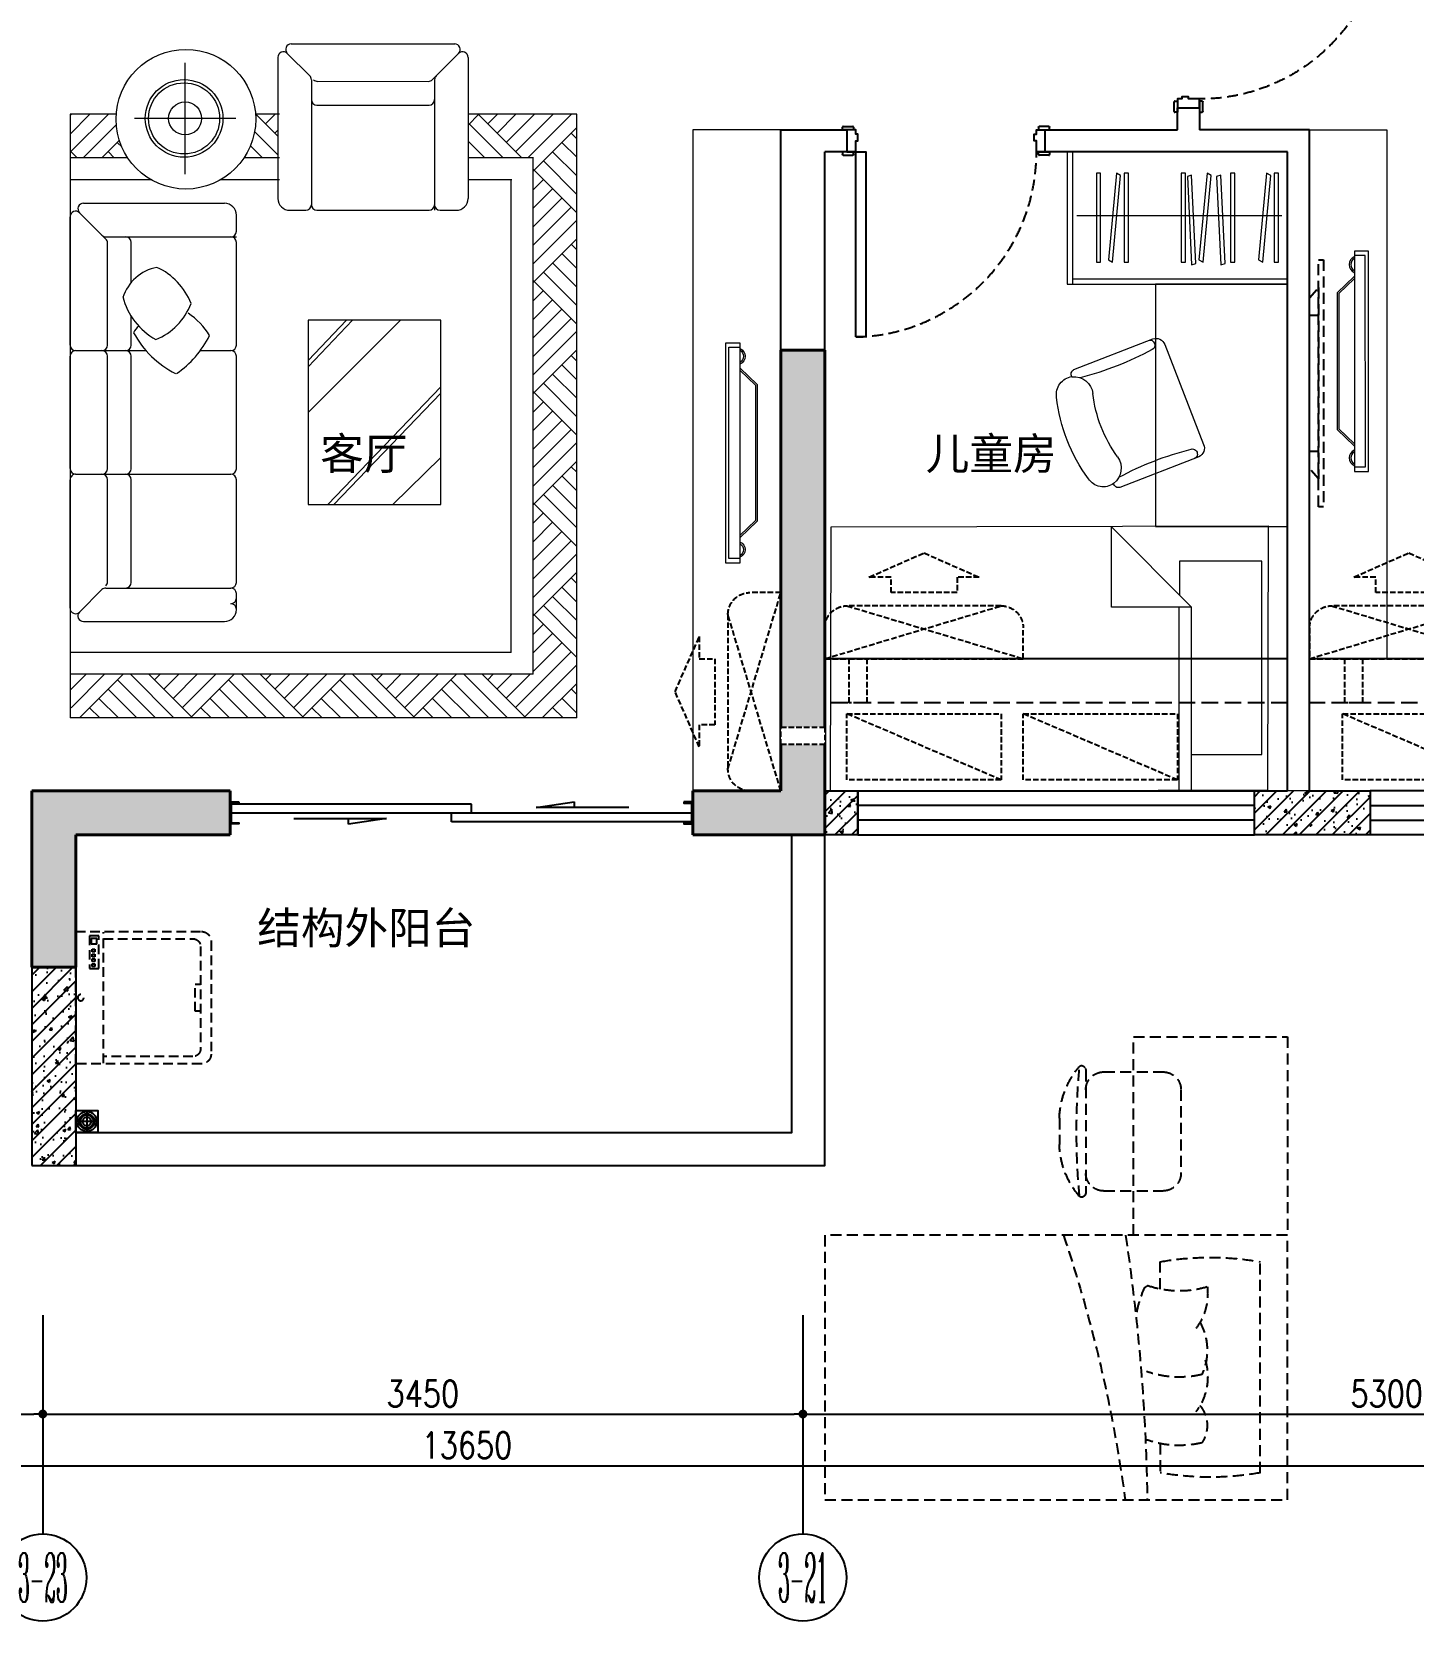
# Model space of a CAD drawing. Header units: inches. Extents: x -2597087 to 134135, y -662679 to 20000.
# Drawn here: x 8369 to 14640, y -97402 to -90189 of the extents above; entities that cross this region are included whole.
import ezdxf
from ezdxf.enums import TextEntityAlignment as Align

# ---------------------------------------------------------------- set-up
doc = ezdxf.new("R2010")
doc.units = ezdxf.units.IN
doc.header["$LTSCALE"] = 100
doc.header["$MEASUREMENT"] = 0
for name, pattern in [('__DASH', [0.35, 0.25, -0.1]), ('DASH', [0.35, 0.25, -0.1]), ('HIDDENX2', [0.75, 0.5, -0.25])]:
    doc.linetypes.add(name, pattern=pattern)
doc.layers.get('0').update_dxf_attribs({"linetype": 'CONTINUOUS'})
doc.layers.get('Defpoints').update_dxf_attribs({"linetype": 'CONTINUOUS'})
for name, color, linetype in [('AIR', 252, 'DASH'), ('AXIS', 3, 'CONTINUOUS'), ('DOOR', 4, 'CONTINUOUS'), ('IFC-NORM', 8, 'CONTINUOUS'), ('P-Furniture(活动家具)', 134, 'CONTINUOUS'), ('PUB_HATCH', 8, 'CONTINUOUS'), ('WALL', 7, 'CONTINUOUS'), ('WINDOW', 4, 'CONTINUOUS'), ('家具', 1, 'DASH')]:
    doc.layers.add(name, color=color, linetype=linetype)
for name, color, linetype, lineweight in [('AXIS_TEXT', 7, 'CONTINUOUS', 0), ('COLUMN', 30, 'CONTINUOUS', 40), ('COLUMN-构造柱', 6, 'CONTINUOUS', 0), ('FUR', 8, 'CONTINUOUS', 0)]:
    doc.layers.add(name, color=color, linetype=linetype, lineweight=lineweight)
doc.styles.add('_TCH_AXIS', font='COMPLEX', dxfattribs={"bigfont": 'GBCBIG'})
doc.styles.add('COMPLEX', font='COMPLEX')
doc.styles.get("Standard").update_dxf_attribs({"font": 'txt.shx', "width": 0.8, "bigfont": 'GBCBIG.shx'})
doc.styles.add('STYLE1', font='stylu.ttf')
doc.dimstyles.new('50', dxfattribs={"dimscale": 50, "dimtxt": 2.4, "dimasz": 0.8, "dimexe": 1.25, "dimexo": 0.6, "dimgap": 0.65, "dimtad": 1, "dimdec": 0, "dimdsep": 46, "dimtxsty": 'Standard', "dimblk1": 'DOT', "dimblk2": 'DOT', "dimsah": 1, "dimcen": 2.5, "dimclrd": 3, "dimclre": 3, "dimclrt": 3, "dimadec": 0, "dimazin": 0, "dimtfac": 1, "dimtdec": 0, "dimtix": 1, "dimtmove": 2, "dimatfit": 0, "dimldrblk": 'DOT', "dimfxl": 5, "dimfxlon": 1, "dimarcsym": 0})
pattern_1 = [(45, (-2296.187, -100697.05), (-37.61808, 37.61808), []), (50, (-2296.19, -100735.25), (143.452, -12.5504), [15, -165]), (355, (-2296.19, -100735.25), (-27.7503, 150.4384), [12, -132]), (100.4514, (-2284.23, -100736.3), (115.7019, 137.8879), [12.748, -140.2284]), (46.1842, (-2296.19, -100695.25), (213.4482, -33.1038), [22.5, -247.5]), (96.6356, (-2278.4, -100698), (186.9325, 194.8236), [19.122, -210.3426]), (351.1842, (-2296.19, -100695.25), (186.9324, 194.8237), [18, -198]), (21, (-2276.19, -100705.25), (119.3814, -80.5238), [15, -165]), (326, (-2276.19, -100705.25), (48.6631, 145.03), [12, -132]), (71.4514, (-2266.24, -100711.96), (168.0445, 64.5061), [12.748, -140.2284]), (37.5, (-2296.187, -100735.25), (2.43197, 66.57877), [0, -130.4, 0, -134, 0, -132.5]), (7.5, (-2296.19, -100735.25), (52.6139, 78.88234), [0, -76.4, 0, -127.4, 0, -50.5]), (327.5, (-2340.787, -100735.25), (106.76449, -4.51097), [0, -50, 0, -156, 0, -207]), (317.5, (-2360.79, -100735.25), (116.63723, 20.021), [0, -65, 0, -103.6, 0, -147])]

# ---------------------------------------------------------------- blocks, each defined once
blk = doc.blocks.new('_Dot')
at = {"color": 0, "linetype": 'ByBlock', "lineweight": -2}
blk.add_line((-0.5, 0), (-1, 0), dxfattribs=at)
at = {"color": 0, "linetype": 'ByBlock', "const_width": 0.5}
blk.add_lwpolyline([(-0.25, 0, 1), (0.25, 0, 1)], format="xyb", close=True, dxfattribs=at)
blk = doc.blocks.new('*D381')
at = {"layer": 'AXIS', "color": 3, "lineweight": -2, "transparency": 16777216}
for p, q in [((5319.4, -96211.8), (5319.4, -96524.3)), ((8419.4, -96211.8), (8419.4, -96524.3)), ((5359.4, -96461.8), (8379.4, -96461.8))]:
    blk.add_line(p, q, dxfattribs=at)
at = {"layer": 'Defpoints', "color": 0, "transparency": 16777216}
for p in [(5319.4, -96013.5), (8419.4, -96013.5), (8419.4, -96461.8)]:
    blk.add_point(p, dxfattribs=at)
at = {"layer": 'AXIS', "color": 3, "lineweight": -2, "transparency": 16777216, "xscale": 40, "yscale": 40, "zscale": 40, "rotation": 180}
blk.add_blockref('_Dot', (5319.4, -96461.8), dxfattribs=at)
at = {"layer": 'AXIS', "color": 3, "lineweight": -2, "transparency": 16777216, "xscale": 40, "yscale": 40, "zscale": 40}
blk.add_blockref('_Dot', (8419.4, -96461.8), dxfattribs=at)
at = {"layer": 'AXIS', "color": 3, "transparency": 16777216, "insert": (6869.4, -96369.3), "char_height": 120, "attachment_point": 5}
blk.add_mtext('3100', dxfattribs=at)
blk = doc.blocks.new('*D382')
at = {"layer": 'AXIS', "color": 3, "lineweight": -2, "transparency": 16777216}
for p, q in [((8419.4, -96211.8), (8419.4, -96524.3)), ((11869.4, -96211.8), (11869.4, -96524.3)), ((8459.4, -96461.8), (11829.4, -96461.8))]:
    blk.add_line(p, q, dxfattribs=at)
at = {"layer": 'Defpoints', "color": 0, "transparency": 16777216}
for p in [(8419.4, -96013.5), (11869.4, -96013.5), (11869.4, -96461.8)]:
    blk.add_point(p, dxfattribs=at)
at = {"layer": 'AXIS', "color": 3, "lineweight": -2, "transparency": 16777216, "xscale": 40, "yscale": 40, "zscale": 40, "rotation": 180}
blk.add_blockref('_Dot', (8419.4, -96461.8), dxfattribs=at)
at = {"layer": 'AXIS', "color": 3, "lineweight": -2, "transparency": 16777216, "xscale": 40, "yscale": 40, "zscale": 40}
blk.add_blockref('_Dot', (11869.4, -96461.8), dxfattribs=at)
at = {"layer": 'AXIS', "color": 3, "transparency": 16777216, "insert": (10144.4, -96369.3), "char_height": 120, "attachment_point": 5}
blk.add_mtext('3450', dxfattribs=at)
blk = doc.blocks.new('*D383')
at = {"layer": 'AXIS', "color": 3, "lineweight": -2, "transparency": 16777216}
for p, q in [((11869.4, -96211.8), (11869.4, -96524.3)), ((17169.4, -96211.8), (17169.4, -96524.3)), ((11909.4, -96461.8), (17129.4, -96461.8))]:
    blk.add_line(p, q, dxfattribs=at)
at = {"layer": 'Defpoints', "color": 0, "transparency": 16777216}
for p in [(11869.4, -96013.5), (17169.4, -96013.5), (17169.4, -96461.8)]:
    blk.add_point(p, dxfattribs=at)
at = {"layer": 'AXIS', "color": 3, "lineweight": -2, "transparency": 16777216, "xscale": 40, "yscale": 40, "zscale": 40, "rotation": 180}
blk.add_blockref('_Dot', (11869.4, -96461.8), dxfattribs=at)
at = {"layer": 'AXIS', "color": 3, "lineweight": -2, "transparency": 16777216, "xscale": 40, "yscale": 40, "zscale": 40}
blk.add_blockref('_Dot', (17169.4, -96461.8), dxfattribs=at)
at = {"layer": 'AXIS', "color": 3, "transparency": 16777216, "insert": (14519.4, -96369.3), "char_height": 120, "attachment_point": 5}
blk.add_mtext('5300', dxfattribs=at)
blk = doc.blocks.new('挂式空调')
at = {"linetype": 'DASH'}
for p, q in [((0, 0), (800, -240)), ((100, -240), (900, 0))]:
    blk.add_line(p, q, dxfattribs=at)
blk.add_lwpolyline([(0, 0), (900, 0), (900, -140, -0.414214), (800, -240), (100, -240, -0.414214), (0, -140)], format="xyb", close=True, dxfattribs=at)
blk.add_lwpolyline([(700, -370), (600, -370), (600, -300), (300, -300), (300, -370), (200, -370), (450, -480)], close=True, dxfattribs=at)
blk = doc.blocks.new('asd33zz')
at = {"layer": 'AIR', "linetype": 'DASH'}
blk.add_line((-247648.1, -180962.8), (-248348.1, -181262.8), dxfattribs=at)
blk.add_lwpolyline([(-248348.1, -181262.8), (-247648.1, -181262.8), (-247648.1, -180962.8), (-248348.1, -180962.8)], close=True, dxfattribs=at)
blk = doc.blocks.new('A$C10D83DDB')
blk.add_wipeout([(0, 0), (80, 0), (80, -200), (0, -200)]).dxf.layer = 'AIR'
at = {"layer": 'AIR'}
blk.add_lwpolyline([(0, 0), (80, 0), (80, -200), (0, -200)], close=True, dxfattribs=at)
blk = doc.blocks.new('sf')
at = {"layer": 'FUR'}
for p, q in [((943.1, 723.2), (943.1, 83)), ((986, 741), (1087.8, 639.3)), ((1003.8, 784), (1745.6, 784)), ((1763.4, 741), (1644, 621.6)), ((1806.4, 723.2), (1806.4, 83)), ((522.1, 193.2), (522.1, 698.5)), ((1095.1, 621.5), (1095.1, 54.3)), ((1123.2, 614.3), (1626.2, 614.3)), ((1654.3, 621.5), (1654.3, 54.3)), ((1654.3, 621.5), (1654.3, 54.3)), ((1120.3, 506.4), (1629.1, 506.4)), ((89.9, 464.9), (0, 375.1)), ((5.8, 464.9), (0, 459.1)), ((209.4, 464.9), (0, 464.9)), ((0, 464.9), (0, -2274.6)), ((173.9, 464.9), (4.1, 295.1)), ((751.9, 445.9), (292.3, 445.9)), ((950.6, 464.9), (841.8, 464.9)), ((844.9, 463.3), (842.1, 460.4)), ((843.3, 464.9), (844.9, 463.3)), ((846.6, 464.9), (844.9, 463.3)), ((844.9, 463.3), (943.1, 365.1)), ((930.7, 464.9), (887, 421.2)), ((1654.3, 478.2), (1654.3, 29.1)), ((1862, 464.9), (1806.4, 464.9)), ((1853.9, 463.3), (1806.4, 415.7)), ((1852.2, 464.9), (1853.9, 463.3)), ((1855.5, 464.9), (1853.9, 463.3)), ((1853.9, 463.3), (2050.4, 266.7)), ((2299.9, 464.9), (1862, 464.9)), ((1939.6, 464.9), (1895.9, 421.2)), ((2023.7, 464.9), (1938, 379.2)), ((2107.8, 464.9), (1980, 337.1)), ((2191.9, 464.9), (2022, 295.1)), ((2276, 464.9), (2077.8, 266.7)), ((2299.9, -2274.6), (2299.9, 464.9)), ((209.7, 416.6), (59.8, 266.7)), ((837.6, 386.5), (943.1, 281)), ((943.1, 393.2), (929, 379.2)), ((1811.8, 421.2), (1966.3, 266.7)), ((2299.9, 404.8), (2106.1, 211)), ((2274.3, 379.2), (2299.9, 353.6)), ((0, 299.2), (32.5, 266.7)), ((223.5, 346.3), (143.9, 266.7)), ((172.3, 295.1), (200.6, 266.7)), ((214.3, 337.1), (234.4, 317)), ((818.6, 321.4), (873.3, 266.7)), ((1806.4, 342.6), (1882.2, 266.7)), ((2190.2, 295.1), (2299.9, 185.4)), ((2232.2, 337.1), (2299.9, 269.5)), ((261.7, 266.7), (0, 266.7)), ((950.6, 266.7), (789.5, 266.7)), ((2104, 266.7), (1806.4, 266.7)), ((2101.7, -2076.4), (2101.7, 266.7)), ((2148.2, 253), (2299.9, 101.3)), ((367.3, 167.6), (0, 167.6)), ((950.6, 167.6), (683.9, 167.6)), ((2004.9, 167.6), (1806.4, 167.6)), ((2002.6, -1977.3), (2002.6, 167.6)), ((2101.7, 215.4), (2106.1, 211)), ((2106.1, 211), (2101.7, 206.6)), ((2148.2, 169), (2101.7, 122.5)), ((2106.1, 211), (2299.9, 17.2)), ((2190.2, 126.9), (2101.7, 38.4)), ((2232.2, 84.9), (2101.7, -45.6)), ((0, -582.7), (0, 0)), ((43, 17.8), (162.4, -101.6)), ((60.7, 60.7), (701, 60.7)), ((60.7, 60.7), (64.8, 60.7)), ((754.9, -66.2), (754.9, 6.8)), ((997, 29.1), (1070, 29.1)), ((1120.3, 29.1), (1629.1, 29.1)), ((1679.5, 29.1), (1752.4, 29.1)), ((2274.3, 42.8), (2101.7, -129.7)), ((2299.9, -15.6), (2101.7, -213.8)), ((162.5, -91.3), (729.7, -91.3)), ((169.7, -582.7), (169.7, -119.4)), ((277.6, -298.1), (277.6, -116.5)), ((305.8, -91.3), (754.9, -91.3)), ((754.9, -582.7), (754.9, -116.5)), ((2299.9, -99.7), (2106.1, -293.5)), ((2274.3, -125.3), (2299.9, -150.9)), ((2190.2, -209.4), (2299.9, -319.1)), ((2232.2, -167.4), (2299.9, -235)), ((2148.2, -251.4), (2299.9, -403.2)), ((2101.7, -289.1), (2106.1, -293.5)), ((2106.1, -293.5), (2101.7, -297.9)), ((2148.2, -335.5), (2101.7, -382)), ((2106.1, -293.5), (2299.9, -487.3)), ((2190.2, -377.6), (2101.7, -466)), ((2232.2, -419.6), (2101.7, -550.1)), ((277.6, -582.7), (277.6, -452.5)), ((1081.2, -469.7), (1081.2, -1306.7)), ((1081.2, -888.2), (1499.1, -469.7)), ((1682.8, -469.7), (1081.2, -469.7)), ((1081.2, -680.7), (1282.4, -469.7)), ((1081.2, -652), (1255, -469.7)), ((1682.8, -1306.7), (1682.8, -469.7)), ((2274.3, -461.6), (2101.7, -634.2)), ((2299.9, -520.1), (2101.7, -718.3)), ((0, -1143.5), (0, -633)), ((25.2, -607.9), (344.5, -607.9)), ((169.7, -1143.5), (169.7, -633)), ((195.3, -607.9), (261.6, -607.9)), ((277.6, -1143.5), (277.6, -633)), ((590.8, -607.9), (729.7, -607.9)), ((754.9, -1143.5), (754.9, -633)), ((2299.9, -604.2), (2106.1, -798)), ((2274.3, -629.8), (2299.9, -655.4)), ((2190.2, -713.9), (2299.9, -823.6)), ((2232.2, -671.8), (2299.9, -739.5)), ((1170.1, -1306.7), (1682.8, -771.7)), ((2148.2, -755.9), (2299.9, -907.7)), ((1197.5, -1306.7), (1682.8, -800.4)), ((2101.7, -793.6), (2106.1, -798)), ((2106.1, -798), (2101.7, -802.4)), ((2148.2, -840), (2101.7, -886.4)), ((2106.1, -798), (2299.9, -991.7)), ((2190.2, -882), (2101.7, -970.5)), ((2232.2, -924.1), (2101.7, -1054.6)), ((2274.3, -966.1), (2101.7, -1138.7)), ((2299.9, -1024.6), (2101.7, -1222.8)), ((1465.6, -1306.7), (1682.8, -1092.3)), ((2299.9, -1108.7), (2106.1, -1302.4)), ((2274.3, -1134.3), (2299.9, -1159.9)), ((0, -1776.5), (0, -1193.8)), ((25.2, -1168.6), (729.7, -1168.6)), ((169.7, -1657.1), (169.7, -1193.8)), ((182.1, -1168.6), (257.2, -1168.6)), ((277.6, -1660), (277.6, -1193.8)), ((754.9, -1660), (754.9, -1193.8)), ((2190.2, -1218.4), (2299.9, -1328.1)), ((2232.2, -1176.3), (2299.9, -1244)), ((2101.7, -1298), (2106.1, -1302.4)), ((2148.2, -1260.4), (2299.9, -1412.1)), ((1081.2, -1306.7), (1682.8, -1306.7)), ((2106.1, -1302.4), (2101.7, -1306.8)), ((2148.2, -1344.5), (2101.7, -1390.9)), ((2106.1, -1302.4), (2299.9, -1496.2)), ((2190.2, -1386.5), (2101.7, -1475)), ((2232.2, -1428.6), (2101.7, -1559.1)), ((2274.3, -1470.6), (2101.7, -1643.2)), ((2299.9, -1529.1), (2101.7, -1727.3)), ((2299.9, -1613.2), (2106.1, -1806.9)), ((2274.3, -1638.8), (2299.9, -1664.4)), ((43, -1794.3), (144.7, -1692.5)), ((162.5, -1685.1), (729.7, -1685.1)), ((754.9, -1783.3), (754.9, -1710.3)), ((2190.2, -1722.8), (2299.9, -1832.5)), ((2232.2, -1680.8), (2299.9, -1748.5)), ((2101.7, -1802.5), (2106.1, -1806.9)), ((2148.2, -1764.9), (2299.9, -1916.6)), ((60.7, -1837.2), (701, -1837.2)), ((2106.1, -1806.9), (2101.7, -1811.3)), ((2148.2, -1849), (2101.7, -1895.4)), ((2106.1, -1806.9), (2299.9, -2000.7)), ((2190.2, -1891), (2101.7, -1979.5)), ((2232.2, -1933), (2101.7, -2063.6)), ((950.6, -1977.3), (0, -1977.3)), ((2002.6, -1977.3), (950.6, -1977.3)), ((2274.3, -1975.1), (2022, -2227.3)), ((2101.7, -2076.4), (0, -2076.4)), ((0, -2149), (72.6, -2076.4)), ((5, -2228.2), (156.7, -2076.4)), ((47, -2270.2), (240.8, -2076.4)), ((273.6, -2076.4), (471.8, -2274.6)), ((357.7, -2076.4), (551.5, -2270.2)), ((383.3, -2102.1), (408.9, -2076.4)), ((425.4, -2144.1), (493, -2076.4)), ((467.4, -2186.1), (577.1, -2076.4)), ((509.4, -2228.2), (661.2, -2076.4)), ((551.5, -2270.2), (745.3, -2076.4)), ((778.1, -2076.4), (976.3, -2274.6)), ((862.2, -2076.4), (1056, -2270.2)), ((887.8, -2102.1), (913.4, -2076.4)), ((929.8, -2144.1), (997.5, -2076.4)), ((971.9, -2186.1), (1081.6, -2076.4)), ((1013.9, -2228.2), (1165.7, -2076.4)), ((1056, -2270.2), (1249.7, -2076.4)), ((1282.6, -2076.4), (1480.8, -2274.6)), ((1366.7, -2076.4), (1560.4, -2270.2)), ((1392.3, -2102.1), (1417.9, -2076.4)), ((1434.3, -2144.1), (1502, -2076.4)), ((1476.4, -2186.1), (1586.1, -2076.4)), ((1518.4, -2228.2), (1670.1, -2076.4)), ((1560.4, -2270.2), (1754.2, -2076.4)), ((1787.1, -2076.4), (1985.3, -2274.6)), ((1871.2, -2076.4), (2069.3, -2274.6)), ((1871.2, -2076.4), (2064.9, -2270.2)), ((1920.7, -2076.4), (1895.9, -2101.2)), ((2004.8, -2076.4), (1938, -2143.2)), ((2088.9, -2076.4), (1980, -2185.3)), ((2299.9, -2033.6), (2064.1, -2269.4)), ((173.1, -2144.1), (303.6, -2274.6)), ((215.2, -2102.1), (387.7, -2274.6)), ((677.6, -2144.1), (808.1, -2274.6)), ((719.6, -2102.1), (892.2, -2274.6)), ((1182.1, -2144.1), (1312.6, -2274.6)), ((1224.1, -2102.1), (1396.7, -2274.6)), ((1686.6, -2144.1), (1817.1, -2274.6)), ((1728.6, -2102.1), (1901.2, -2274.6)), ((2299.9, -2117.6), (2142.9, -2274.6)), ((2274.3, -2143.2), (2299.9, -2168.9)), ((89, -2228.2), (135.5, -2274.6)), ((131.1, -2186.1), (219.6, -2274.6)), ((593.5, -2228.2), (640, -2274.6)), ((635.6, -2186.1), (724, -2274.6)), ((1098, -2228.2), (1144.4, -2274.6)), ((1140, -2186.1), (1228.5, -2274.6)), ((1602.5, -2228.2), (1648.9, -2274.6)), ((1644.5, -2186.1), (1733, -2274.6)), ((2190.2, -2227.3), (2237.5, -2274.6)), ((2232.2, -2185.3), (2299.9, -2252.9)), ((2299.9, -2274.6), (0, -2274.6)), ((42.6, -2274.6), (47, -2270.2)), ((47, -2270.2), (51.4, -2274.6)), ((547.1, -2274.6), (551.5, -2270.2)), ((551.5, -2270.2), (555.9, -2274.6)), ((1051.6, -2274.6), (1056, -2270.2)), ((1056, -2270.2), (1060.4, -2274.6)), ((1556, -2274.6), (1560.4, -2270.2)), ((1560.4, -2270.2), (1564.8, -2274.6)), ((2060.5, -2274.6), (2064.9, -2270.2)), ((2064.9, -2270.2), (2069.3, -2274.6)), ((2148.2, -2269.4), (2153.4, -2274.6))]:
    blk.add_line(p, q, dxfattribs=at)
for centre, radius in [((525.6, 442.3), 317), ((517.5, 445.9), 176.2), ((517.5, 445.9), 161.4), ((522.1, 445.9), 74.9)]:
    blk.add_circle(centre, radius, dxfattribs=at)
for centre, radius, start, end in [((968.2, 723.2), 25.2, 45, 180), ((1003.8, 758.8), 25.2, 90, 225), ((1745.6, 758.8), 25.2, 315, 90), ((1781.2, 723.2), 25.2, 0, 135), ((1070, 621.5), 25.2, 0, 45), ((1123.2, 639.4), 25.2, 225, 270), ((1626.2, 639.4), 25.2, 270, 315), ((1626.2, 639.4), 25.2, 270, 315), ((1679.5, 621.5), 25.2, 135, 180), ((1120.3, 531.6), 25.2, 180, 270), ((1629.1, 531.6), 25.2, 270, 0), ((997, 83), 53.9, 180, 270), ((1752.4, 83), 53.9, 270, 0), ((25.2, 0), 25.2, 45, 180), ((60.7, 35.6), 25.2, 90, 225), ((701, 6.8), 53.9, 0, 90), ((1070, 54.3), 25.2, 270, 0), ((1120.3, 54.3), 25.2, 180, 270), ((1629.1, 54.3), 25.2, 270, 0), ((1679.5, 54.3), 25.2, 180, 270), ((729.7, -66.2), 25.2, 270, 0), ((162.5, -66.2), 25.2, 225, 270), ((144.6, -119.4), 25.2, 0, 45), ((144.6, -119.4), 25.2, 0, 45), ((252.4, -116.5), 25.2, 0, 90), ((729.7, -116.5), 25.2, 0, 90), ((431.7, -428.1), 201.6, 100.70163, 162.40035), ((271.2, -501.3), 297.9, 21.17753, 65.60158), ((533.3, -291.2), 302.3, 193.68014, 241.67093), ((280.4, -291.8), 287.2, 292.38892, 339.21935), ((367.2, -567.2), 89, 128.23652, 152.66195), ((362.1, -701.2), 315.4, 30.81448, 56.60087), ((680, -315.6), 445, 208.27829, 243.03112), ((219.9, -331.6), 462.5, 304.61604, 333.25874), ((25.2, -582.7), 25.2, 180, 270), ((25.2, -633), 25.2, 90, 180), ((144.6, -582.7), 25.2, 270, 0), ((144.6, -633), 25.2, 0, 90), ((252.4, -582.7), 25.2, 270, 0), ((252.4, -633), 25.2, 0, 90), ((729.7, -582.7), 25.2, 270, 0), ((729.7, -633), 25.2, 0, 90), ((25.2, -1143.5), 25.2, 180, 270), ((144.6, -1143.5), 25.2, 270, 0), ((252.4, -1143.5), 25.2, 270, 0), ((729.7, -1143.5), 25.2, 270, 0), ((25.2, -1193.8), 25.2, 90, 180), ((144.6, -1193.8), 25.2, 0, 90), ((252.4, -1193.8), 25.2, 0, 90), ((729.7, -1193.8), 25.2, 0, 90), ((144.6, -1657.1), 25.2, 315, 0), ((162.5, -1710.3), 25.2, 90, 135), ((252.4, -1660), 25.2, 270, 0), ((729.7, -1660), 25.2, 270, 0), ((729.7, -1710.3), 25.2, 0, 90), ((729.7, -1731), 25.2, 270, 0), ((25.2, -1776.5), 25.2, 180, 315), ((60.7, -1812.1), 25.2, 135, 270), ((701, -1783.3), 53.9, 270, 0), ((729.7, -1781.3), 25.2, 0, 90)]:
    blk.add_arc(centre, radius, start, end, dxfattribs=at)
blk = doc.blocks.new('dianshi')
at = {"layer": 'FUR'}
for p, q in [((82326.2, 15707.6), (82326.2, 14707.6)), ((82390, 15707.6), (82326.2, 15707.6)), ((82375.5, 15687.2), (82326.2, 15687.2)), ((82375.5, 14728.4), (82375.5, 15687.2)), ((82390, 14707.6), (82390, 15707.6)), ((82324.8, 15591.7), (82247.9, 15517.6)), ((82326.1, 15582.9), (82255.2, 15514.6)), ((82247.9, 15517.6), (82247.9, 14897.5)), ((82255.2, 15514.6), (82255.2, 14900.6)), ((82247.9, 14897.5), (82324.8, 14823.4)), ((82255.2, 14900.6), (82326, 14832.4)), ((82326.2, 14728.4), (82375.5, 14728.4)), ((82326.2, 14707.6), (82390, 14707.6))]:
    blk.add_line(p, q, dxfattribs=at)
for centre, radius, start, end in [((82341.7, 15646.1), 39.3, 115.50257, 244.49743), ((82341.7, 15646.1), 32.1, 119.23984, 239.95149), ((82340.3, 14768.7), 37.9, 114.16203, 245.83797), ((82340.3, 14768.7), 30.7, 117.10179, 241.43645)]:
    blk.add_arc(centre, radius, start, end, dxfattribs=at)
blk = doc.blocks.new('$plan$00002454')
at = {"layer": 'FUR'}
blk.add_lwpolyline([(287, -144.8, 0.467992), (260.3, -124.9, 0.42213), (198.9, -25.8, 0.129887), (-198.9, -25.8, 0.42213), (-260.3, -124.9, 0.467992), (-287, -144.8), (-287, -529.1, 0.412562), (-242.9, -569.8), (242.9, -569.8, 0.412562), (287, -529.1)], format="xyb", close=True, dxfattribs=at)
for centre, start, end in [((-175.7, -99.9), 196.46749, 283.89751), ((175.7, -99.9), 256.10249, 343.53251)]:
    blk.add_arc(centre, 88.2, start, end, dxfattribs=at)
for centre, major_axis, start_param, end_param in [((-1893.8, -331.8), (-1662.1, 0), 3.025798, 3.255632), ((0, -673.9), (-551.9, 0), 4.428595, 4.996183), ((1893.8, -331.8), (1662.1, 0), 3.027553, 3.257387), ((-264.9, -508.8), (22.1, 0), 3.141593, 6.283185), ((264.9, -508.8), (-22.1, 0), 0, 3.141593)]:
    blk.add_ellipse(centre, major_axis=major_axis, ratio=0.921797, start_param=start_param, end_param=end_param, dxfattribs=at)
blk = doc.blocks.new('wert45')
at = {"layer": 'FUR'}
for p, q in [((389750.5, -34285.2), (390115.3, -34650)), ((389750.5, -34650), (389750.5, -34285.2)), ((390434.3, -34441), (390060.9, -34441)), ((390060.9, -34441), (390060.9, -34595.6)), ((390434.3, -35317.7), (390434.3, -34441)), ((390115.3, -34650), (389750.5, -34650)), ((390057.7, -34650), (390057.7, -35480.9)), ((390115.3, -35480.9), (390115.3, -34650)), ((390115.3, -35317.8), (390434.5, -35317.8))]:
    blk.add_line(p, q, dxfattribs=at)
at = {"layer": 'FUR', "extrusion": (0.07206, -0.00305, 0.997396), "elevation": 28244.8}
blk.add_lwpolyline([(-17738.1, -390544.4), (-18937, -390592.2), (-19025.7, -388611.1), (-17826.8, -388563.2)], close=True, dxfattribs=at)
blk = doc.blocks.new('$TCHSYS$WIN2D')
for p, q in [((-0.5, 0.5), (0.5, 0.5)), ((-0.5, 0.5), (-0.5, -0.5)), ((0.5, 0.5), (0.5, -0.5)), ((0.5, 0.1667), (-0.5, 0.1667)), ((0.5, -0.1667), (-0.5, -0.1667)), ((-0.5, -0.5), (0.5, -0.5))]:
    blk.add_line(p, q)
blk = doc.blocks.new('$plan$00002546')
at = {"layer": 'FUR'}
for p, q in [((-1951.9, 0), (-1951.9, -500)), ((-1697, -80.6), (-1735.9, -80.6)), ((-1735.9, -80.6), (-1735.9, -416.7)), ((-1697, -416.7), (-1697, -80.6)), ((-1553.5, -80.8), (-1626.6, -408.2)), ((-1588.8, -417.3), (-1515.6, -89.9)), ((-1515.6, -89.9), (-1553.5, -80.8)), ((-1444.6, -80.6), (-1483.4, -80.6)), ((-1483.4, -80.6), (-1483.4, -416.7)), ((-1444.6, -416.7), (-1444.6, -80.6)), ((-926.8, -80.6), (-965.6, -80.6)), ((-965.6, -80.6), (-965.6, -416.7)), ((-926.8, -416.7), (-926.8, -80.6)), ((-871.1, -88.1), (-909.7, -92.9)), ((-909.7, -92.9), (-871.2, -426.6)), ((-832.7, -421.8), (-871.1, -88.1)), ((-731.4, -80.8), (-804.5, -408.2)), ((-766.7, -417.3), (-693.6, -89.9)), ((-693.6, -89.9), (-731.4, -80.8)), ((-605.7, -88.1), (-644.3, -92.9)), ((-644.3, -92.9), (-605.8, -426.6)), ((-567.3, -421.8), (-605.7, -88.1)), ((-480.1, -80.6), (-519, -80.6)), ((-519, -80.6), (-519, -416.7)), ((-480.1, -416.7), (-480.1, -80.6)), ((-190.7, -80.8), (-263.8, -408.2)), ((-226, -417.3), (-152.8, -89.9)), ((-152.8, -89.9), (-190.7, -80.8)), ((-81.8, -80.6), (-120.6, -80.6)), ((-120.6, -80.6), (-120.6, -416.7)), ((-81.8, -416.7), (-81.8, -80.6)), ((-1914.4, -240), (-53.6, -240)), ((-1735.9, -416.7), (-1697, -416.7)), ((-1626.6, -408.2), (-1588.8, -417.3)), ((-1483.4, -416.7), (-1444.6, -416.7)), ((-965.6, -416.7), (-926.8, -416.7)), ((-804.5, -408.2), (-766.7, -417.3)), ((-519, -416.7), (-480.1, -416.7)), ((-263.8, -408.2), (-226, -417.3)), ((-120.6, -416.7), (-81.8, -416.7)), ((-1951.9, -480), (0, -480)), ((-871.2, -426.6), (-832.7, -421.8)), ((-605.8, -426.6), (-567.3, -421.8))]:
    blk.add_line(p, q, dxfattribs=at)
blk.add_lwpolyline([(0, 0), (-2000, 0), (-2000, -500), (0, -500)], close=True, dxfattribs=at)
blk = doc.blocks.new('HX3')
at = {"layer": 'FUR'}
for points in [[(-11099.9, 100), (-11449.9, 100), (-11450.1, -2300), (-11099.9, -2300)], [(-8699.9, -2900), (-8699.9, 100), (-8299.9, 100), (-8299.9, -2900)], [(-10999.9, -600), (-10399.9, -600), (-10399.9, -1700), (-10999.9, -1700)]]:
    blk.add_lwpolyline(points, close=True, dxfattribs=at)
at = {"layer": 'WALL'}
for p, q in [((-10499.9, 200), (-10599.9, 200)), ((-10599.9, 200), (-10599.9, 100)), ((-10499.9, 100), (-10499.9, 200)), ((-11099.9, -2900), (-11099.9, 100)), ((-11099.9, 100), (-10599.9, 100)), ((-9899.9, 100), (-10499.9, 100)), ((-9899.9, 0), (-9899.9, 100)), ((-8699.9, 100), (-8999.9, 100)), ((-8999.9, 100), (-8999.9, 0)), ((-8699.9, -2900), (-8699.9, 100)), ((-10999.9, -2900), (-10999.9, 0)), ((-10999.9, 0), (-10599.9, 0)), ((-10599.9, 0), (-9899.9, 0)), ((-8999.9, 0), (-8899.9, 0)), ((-8899.9, -2900), (-8899.9, 0)), ((-11099.9, -2900), (-11374.9, -2900)), ((-11374.9, -2900), (-11374.9, -3100)), ((-10849.9, -2900), (-10999.9, -2900)), ((-10849.9, -3100), (-10849.9, -2900)), ((-8899.9, -2900), (-9049.9, -2900)), ((-9049.9, -2900), (-9049.9, -3100)), ((-8299.9, -2900), (-8699.9, -2900)), ((-8299.9, -3100), (-8299.9, -2900)), ((-5299.9, -2900), (-6199.9, -2900)), ((-6199.9, -2900), (-6199.9, -3100)), ((-11374.9, -3100), (-11099.9, -3100)), ((-11099.9, -3100), (-10849.9, -3100)), ((-9049.9, -3100), (-8799.9, -3100)), ((-8799.9, -3100), (-8299.9, -3100)), ((-6199.9, -3100), (-5499.9, -3100)), ((-5499.9, -3100), (-5499.9, -3700)), ((-5499.9, -3700), (-5499.9, -4600)), ((-5299.9, -4600), (-5499.9, -4600))]:
    blk.add_line(p, q, dxfattribs=at)
at = {"layer": 'WINDOW', "color": 7}
for points in [[(-5499.9, -4600), (-8899.9, -4600), (-8899.9, -3100)], [(-5499.9, -4450), (-8749.9, -4450), (-8749.9, -3100)], [(-5299.9, -3700), (-5299.9, -4600)]]:
    blk.add_lwpolyline(points, dxfattribs=at)
at = {"layer": 'AIR', "extrusion": (3.01563e-15, -0.003052, 0.999995), "rotation": 180.0010285185603}
for p in [(-11099.9, -2300), (-8899.9, -2300)]:
    blk.add_blockref('挂式空调', p, dxfattribs=at)
at = {"layer": 'AIR', "extrusion": (-0.003052, -3.02492e-15, 0.999995), "rotation": 90.00102851856046}
blk.add_blockref('挂式空调', (-8699.9, -2900), dxfattribs=at)
at = {"layer": 'AIR', "extrusion": (2.58281e-15, -0.003052, 0.999995), "rotation": 180}
for p in [(-259598, -183812.8), (-258148, -183812.8), (-257348, -183812.8)]:
    blk.add_blockref('asd33zz', p, dxfattribs=at)
at = {"layer": 'FUR'}
for name, p, xscale, rotation in [('sf', (-5473.8, -294.1), -0.9999999999999988, 0.003832275639693582), ('dianshi', (71021.6, -16163.1), -0.999999999999995, 359.9961379224093)]:
    blk.add_blockref(name, p, dxfattribs=dict(at, xscale=xscale, rotation=rotation))
at = {"layer": 'FUR', "xscale": -0.499990479656272, "yscale": 1.2}
blk.add_blockref('$plan$00002546', (-10999.9, 0), dxfattribs=at)
at = {"layer": 'FUR', "extrusion": (-2.87896e-17, -1.50393e-16, -1), "xscale": -0.9999999999999999, "zscale": -0.9999999999999999, "rotation": 111.3013900347468}
blk.add_blockref('$plan$00002454', (9999.6, -1308), dxfattribs=at)
at = {"layer": 'FUR', "rotation": 0.003862077587893521}
blk.add_blockref('dianshi', (-90839, -16579.3), dxfattribs=at)
at = {"layer": 'FUR', "extrusion": (-0.07206, -0.003045, -0.997396), "zscale": -0.9999999999999947, "rotation": 92.4237011419169}
blk.add_blockref('wert45', (-16502.6, -380561.7), dxfattribs=at)
at = {"layer": 'WINDOW', "xscale": 1800, "yscale": 200, "zscale": 1800}
blk.add_blockref('$TCHSYS$WIN2D', (-12274.9, -3000), dxfattribs=at)
at = {"layer": 'WINDOW', "xscale": 1800, "yscale": 200, "zscale": -1800, "rotation": 180}
blk.add_blockref('$TCHSYS$WIN2D', (-9949.9, -3000), dxfattribs=at)
at = {"layer": 'AIR', "xscale": -1}
for p in [(-11259.9, -2300), (-9009.9, -2300)]:
    blk.add_blockref('A$C10D83DDB', p, dxfattribs=at)
at = {"layer": 'AIR', "xscale": -1, "rotation": 270}
blk.add_blockref('A$C10D83DDB', (-8699.9, -2690), dxfattribs=at)
at = {"layer": 'WINDOW', "color": 7}
for p, q in [((-13899.9, -2300), (-11099.9, -2300)), ((-10999.9, -2300), (-8899.9, -2300))]:
    blk.add_line(p, q, dxfattribs=at)
at = {"layer": 'WINDOW', "color": 8, "linetype": '__DASH', "ltscale": 3}
for p, q in [((-13899.9, -2500), (-11099.9, -2500)), ((-10999.9, -2500), (-8899.9, -2500))]:
    blk.add_line(p, q, dxfattribs=at)
blk = doc.blocks.new('_AXISO')
blk.add_circle((0, 0), 0.5)
at = {"layer": 'AXIS_TEXT', "style": 'COMPLEX', "width": 1.041667}
blk.add_attdef('A', text='', height=0.56, dxfattribs=at).set_placement((-0.25, -0.28), (0.25, -0.28), align=Align.FIT)
blk = doc.blocks.new('*D391')
at = {"layer": 'AXIS', "color": 3, "lineweight": -2, "transparency": 16777216}
for p, q in [((3519.4, -96446.4), (3519.4, -96758.9)), ((17169.4, -96446.4), (17169.4, -96758.9)), ((3559.4, -96696.4), (17129.4, -96696.4))]:
    blk.add_line(p, q, dxfattribs=at)
at = {"layer": 'Defpoints', "color": 0, "transparency": 16777216}
for p in [(3519.4, -96214), (17169.4, -96214), (17169.4, -96696.4)]:
    blk.add_point(p, dxfattribs=at)
at = {"layer": 'AXIS', "color": 3, "lineweight": -2, "transparency": 16777216, "xscale": 40, "yscale": 40, "zscale": 40, "rotation": 180}
blk.add_blockref('_Dot', (3519.4, -96696.4), dxfattribs=at)
at = {"layer": 'AXIS', "color": 3, "lineweight": -2, "transparency": 16777216, "xscale": 40, "yscale": 40, "zscale": 40}
blk.add_blockref('_Dot', (17169.4, -96696.4), dxfattribs=at)
at = {"layer": 'AXIS', "color": 3, "transparency": 16777216, "insert": (10344.4, -96603.9), "char_height": 120, "attachment_point": 5}
blk.add_mtext('13650', dxfattribs=at)
blk = doc.blocks.new('A$C3D3516A8')
at = {"color": 2, "linetype": 'HIDDENX2'}
blk.add_lwpolyline([(0, 15), (50, 15), (50, 3, -0.414214), (47, 0), (3, 0, -0.414214), (0, 3)], format="xyb", close=True, dxfattribs=at)
blk = doc.blocks.new('e ukk')
at = {"layer": 'DOOR'}
blk.add_line((11305, 9949.9), (11245, 9949.9), dxfattribs=at)
at = {"layer": 'DOOR', "linetype": 'ByBlock'}
for points in [[(11265, 9949.9), (11305, 9949.9), (11305, 9999.9), (11315, 9999.9), (11315, 10029.9), (11305, 10029.9), (11305, 10049.9), (11265, 10049.9)], [(12165, 9949.9), (12125, 9949.9), (12125, 9999.9), (12115, 9999.9), (12115, 10029.9), (12125, 10029.9), (12125, 10049.9), (12165, 10049.9)]]:
    blk.add_lwpolyline(points, dxfattribs=at)
at = {"layer": 'DOOR'}
blk.add_lwpolyline([(11305, 9109.9), (11305, 9949.9), (11350, 9949.9), (11350, 9109.9)], close=True, dxfattribs=at)
at = {"layer": 'DOOR', "color": 8, "linetype": 'HIDDENX2'}
blk.add_arc((11287.7, 9947), 837.3, 271.18216, 0.19838, dxfattribs=at)
at = {"layer": 'DOOR', "linetype": 'ByBlock', "rotation": 180}
blk.add_blockref('A$C3D3516A8', (11295, 10064.9), dxfattribs=at)
at = {"layer": 'DOOR', "linetype": 'ByBlock', "xscale": -1, "rotation": 180}
blk.add_blockref('A$C3D3516A8', (12135, 10064.9), dxfattribs=at)
at = {"layer": 'DOOR', "linetype": 'ByBlock', "xscale": -1}
blk.add_blockref('A$C3D3516A8', (11295, 9934.9), dxfattribs=at)
at = {"layer": 'DOOR', "linetype": 'ByBlock'}
blk.add_blockref('A$C3D3516A8', (12135, 9934.9), dxfattribs=at)
blk = doc.blocks.new('A$C6D370B50')
for p, q in [((-1810, 12.5), (-1390, 12.5)), ((-1562.1, 38), (-1562.1, 12.5)), ((-1390, 12.5), (-1562.1, 38)), ((-1095.4, 27.5), (-5, 27.5)), ((-1095.4, -12.5), (-1095.4, 27.5)), ((-5, 27.5), (-5, -12.5)), ((-2095, -12.5), (-2095, -52.5)), ((-1004.6, -12.5), (-2095, -12.5)), ((-2095, -52.5), (-1004.6, -52.5)), ((-5, -12.5), (-1095.4, -12.5)), ((-1004.6, -52.5), (-1004.6, -12.5)), ((-710, -37.5), (-537.9, -63)), ((-290, -37.5), (-710, -37.5)), ((-537.9, -63), (-537.9, -37.5))]:
    blk.add_line(p, q)
blk = doc.blocks.new('DL')
at = {"color": 8}
for p, q in [((45, 0), (-45, 0)), ((0, 45), (0, -45))]:
    blk.add_line(p, q, dxfattribs=at)
at = {"color": 1}
blk.add_lwpolyline([(-50, 50), (50, 50), (50, -50), (-50, -50)], close=True, dxfattribs=at)
at = {"color": 8}
for radius in [45, 35, 30, 20]:
    blk.add_circle((0, 0), radius, dxfattribs=at)
blk = doc.blocks.new('FDHSFGD')
at = {"layer": '家具', "color": 1, "linetype": 'HIDDENX2'}
blk.add_line((-3.9, 183.3), (-686.9, 183.3), dxfattribs=at)
blk.add_lwpolyline([(-640, -377.9), (-50, -377.9, 0.414214), (0, -327.9), (0, 327.9), (-690, 327.9), (-690, -327.9, 0.414214)], format="xyb", close=True, dxfattribs=at)
for points in [[(-668.4, 256.3), (-497, 256.3), (-497, 208.2), (-668.4, 208.2)], [(-625.9, 218.1), (-654.2, 218.1), (-654.2, 247.8), (-625.9, 247.8)], [(-584.5, 242.1), (-598.1, 242.1), (-598.1, 229.4), (-584.5, 229.4)], [(-558.1, 242.1), (-571.7, 242.1), (-571.7, 229.4), (-558.1, 229.4)], [(-533.5, 242.1), (-547.2, 242.1), (-547.2, 229.4), (-533.5, 229.4)], [(-508, 242.1), (-521.7, 242.1), (-521.7, 229.4), (-508, 229.4)]]:
    blk.add_lwpolyline(points, close=True, dxfattribs=at)
blk.add_lwpolyline([(-652.3, 183.3), (-652.3, -283, 0.414214), (-612.3, -323), (-77.7, -323, 0.414214), (-37.7, -283), (-37.7, 183.3)], format="xyb", dxfattribs=at)
blk.add_lwpolyline([(-274, -323), (-274, -295.5), (-345, -295.5), (-416, -295.5), (-416, -323)], dxfattribs=at)
blk.add_circle((-345, 302.4), 16, dxfattribs=at)
blk = doc.blocks.new('tv')
at = {"layer": '家具', "linetype": 'HIDDENX2'}
for p, q in [((32878.5, 106664.2), (32838.2, 106664.2)), ((32878.5, 106047.4), (32878.5, 106664.2)), ((32878.5, 106047.4), (32838.2, 106047.4))]:
    blk.add_line(p, q, dxfattribs=at)
for points in [[(32815.8, 105795.8), (32838.2, 105795.8), (32838.2, 106915.8), (32815.8, 106915.8)], [(32838.2, 106789.9), (32838.2, 105921.7), (32878.5, 105968.6), (32878.5, 106743.1)]]:
    blk.add_lwpolyline(points, close=True, dxfattribs=at)
blk = doc.blocks.new('A$C65BC6299')
at = {"color": 1, "linetype": 'DASH', "ltscale": 0.5}
for centre, radius, start, end in [((1164.7, -278.4), 12, 220.72835, 292.6718), ((1160.1, -267.3), 24, 292.6718, 0.00181)]:
    blk.add_arc(centre, radius, start, end, dxfattribs=at)
at = {"layer": '家具', "color": 8, "linetype": 'HIDDENX2'}
for p, q in [((1521.4, 1425.1), (1521.4, 1557.6)), ((1974.8, 1557.6), (1974.8, 600.5))]:
    blk.add_line(p, q, dxfattribs=at)
at = {"layer": '家具', "linetype": 'HIDDENX2'}
for p, q in [((1184.1, -267.3), (1184.1, 284.7)), ((1265.1, 278.7), (1535.1, 278.7)), ((1616.1, -180.3), (1616.1, 197.7)), ((1064.1, -50.8), (1064.1, 68.1)), ((1265.1, -261.3), (1535.1, -261.3))]:
    blk.add_line(p, q, dxfattribs=at)
at = {"layer": '家具', "color": 2, "linetype": 'HIDDENX2'}
blk.add_lwpolyline([(2099.9, 1680.1), (2099.9, 1680.1), (2099.9, 480.1), (0, 480.1), (0, 1680.1)], close=True, dxfattribs=at)
at = {"layer": '家具', "color": 8, "linetype": 'HIDDENX2'}
blk.add_lwpolyline([(1521.4, 724.2), (1521.4, 600.5)], dxfattribs=at)
at = {"layer": '家具', "color": 2, "linetype": 'HIDDENX2'}
for points in [[(1400, 480.1), (1400.1, -420.1), (2100, -420.1)], [(2100, -420.1), (2099.9, 480.1)]]:
    blk.add_lwpolyline(points, dxfattribs=at)
at = {"layer": '家具', "linetype": 'HIDDENX2'}
for centre, radius, start, end in [((-5068.4, 2548.3), 6489.8, 341.41643, 352.31176), ((-7492.7, 1811.7), 8956.6, 351.44968, 359.15783), ((1442.6, 56.5), 378.7, 139.27526, 178.23667), ((4397.5, 8.8), 3255.3, 174.80411, 185.1995), ((1164.7, 295.7), 12, 67.33182, 139.27526), ((1160.1, 284.7), 24, 0.00181, 67.33182), ((1265.1, 197.7), 81, 90.00181, 180.00181), ((1535.1, 197.7), 81, 0.00181, 90.00181), ((1442.6, -39.2), 378.7, 181.76695, 220.72835), ((1265.1, -180.3), 81, 180.00181, 270.00181), ((1535.1, -180.3), 81, 270.00181, 0.00181)]:
    blk.add_arc(centre, radius, start, end, dxfattribs=at)
at = {"layer": '家具', "color": 8, "linetype": 'HIDDENX2'}
for centre, radius, start, end in [((1748.1, 282.9), 1294.7, 79.91599, 100.08401), ((1608.1, 989.4), 444.3, 76.6334, 110.2028), ((1594.6, 1343.1), 140.2, 320.00133, 34.05202), ((1477.2, 1122.6), 260, 342.72074, 37.60756), ((1608.1, 679.4), 444.3, 76.6334, 109.46775), ((1473.1, 1002), 261.8, 331.0064, 24.7517), ((1477.2, 744.6), 260, 353.26618, 37.60756), ((1904.3, 923.3), 497.3, 190.90976, 204.57576), ((1608.1, 288.5), 444.3, 73.3523, 109.89866), ((1644.5, 1002.9), 345.1, 236.10829, 238.46665), ((1748.1, 1875.1), 1294.7, 259.91599, 280.08401)]:
    blk.add_arc(centre, radius, start, end, dxfattribs=at)

msp = doc.modelspace()

# ---------------------------------------------------------------- hatches: boundary and pattern name
at = {"layer": 'PUB_HATCH'}
for points in [[(11969.383, -91634.189), (11769.383, -91634.189), (11769.383, -93634.189), (11369.383, -93634.189), (11369.383, -93834.189), (11969.383, -93834.189)], [(8369.383, -94434.189), (8569.383, -94434.189), (8569.383, -93834.189), (9269.383, -93834.189), (9269.383, -93634.189), (8369.383, -93634.189)]]:
    msp.add_hatch(color=256, dxfattribs=at).paths.add_polyline_path(points)

# ---------------------------------------------------------------- linework, layer by layer
at = {"layer": 'AXIS'}
for p, q in [((8419.383, -96013.498), (8419.383, -97006.255)), ((11869.383, -96013.498), (11869.383, -97006.255))]:
    msp.add_line(p, q, dxfattribs=at)
at = {"layer": 'COLUMN'}
for p, q in [((11969.383, -91634.189), (11769.383, -91634.189)), ((11769.383, -91634.189), (11769.383, -93634.189)), ((11969.383, -93834.189), (11969.383, -91634.189)), ((9269.383, -93634.189), (8369.383, -93634.189)), ((9269.383, -93834.189), (9269.383, -93634.189)), ((11769.383, -93634.189), (11369.383, -93634.189)), ((11369.383, -93634.189), (11369.383, -93834.189)), ((8569.383, -94434.189), (8569.383, -93834.189)), ((8569.383, -93834.189), (9269.383, -93834.189)), ((11369.383, -93834.189), (11969.383, -93834.189)), ((8369.383, -94434.189), (8569.383, -94434.189))]:
    msp.add_line(p, q, dxfattribs=at)
at = {"layer": 'COLUMN', "color": 8}
msp.add_line((8369.383, -93634.189), (8369.383, -94434.189), dxfattribs=at)
at = {"layer": 'COLUMN-构造柱', "color": 8}
for p, q in [((11969.383, -93634.189, 0), (11969.383, -93834.189, 0)), ((12119.383, -93634.189, 0), (11969.383, -93634.189, 0)), ((12119.383, -93834.189, 0), (12119.383, -93634.189, 0)), ((14444.383, -93634.189, 0), (13919.383, -93634.189, 0)), ((13919.383, -93634.189, 0), (13919.383, -93834.189, 0)), ((14444.383, -93834.189, 0), (14444.383, -93634.189, 0)), ((11969.383, -93834.189, 0), (12119.383, -93834.189, 0)), ((13919.383, -93834.189, 0), (14444.383, -93834.189, 0)), ((8569.383, -94434.189, 0), (8369.383, -94434.189, 0)), ((8369.383, -94434.189, 0), (8369.383, -95334.189, 0)), ((8569.383, -95334.189, 0), (8569.383, -94434.189, 0)), ((8369.383, -95334.189, 0), (8569.383, -95334.189, 0))]:
    msp.add_line(p, q, dxfattribs=at)

# ---------------------------------------------------------------- dimensions: what is measured, and where the dimension line sits
at = {"layer": 'AXIS'}
for p1, p2, picture, middle in [((5319.383, -96013.498), (8419.383, -96013.498), '*D381', (6869.383, -96369.288)), ((8419.383, -96013.498), (11869.383, -96013.498), '*D382', (10144.383, -96369.288)), ((11869.383, -96013.498), (17169.383, -96013.498), '*D383', (14519.383, -96369.288))]:
    dim = msp.add_aligned_dim(p1=p1, p2=p2, distance=-448.29, dimstyle='50', dxfattribs=at)
    dim.commit()
    dim.dimension.update_dxf_attribs({"geometry": picture, "text_midpoint": middle})

# ---------------------------------------------------------------- next in the draw order: block references
at = {"layer": 'WINDOW', "xscale": -1}
msp.add_blockref('HX3', (3069.447, -90734.176, 0), dxfattribs=at)

# ---------------------------------------------------------------- next in the draw order: hatches: boundary and pattern name
at = {"layer": 'PUB_HATCH'}
h = msp.add_hatch(dxfattribs=at)
h.set_pattern_fill('钢筋混凝土', color=256, scale=0.2, style=0, pattern_type=2)
h.set_pattern_definition(pattern_1)
h.paths.add_polyline_path([(11969.383, -93634.189), (11969.383, -93834.189), (12119.383, -93834.189), (12119.383, -93634.189)])
h = msp.add_hatch(dxfattribs=at)
h.set_pattern_fill('钢筋混凝土', color=256, scale=0.2, style=0, pattern_type=2)
h.set_pattern_definition(pattern_1)
h.paths.add_polyline_path([(13919.383, -93634.189), (13919.383, -93834.189), (14444.383, -93834.189), (14444.383, -93634.189)])
h = msp.add_hatch(dxfattribs=at)
h.set_pattern_fill('钢筋混凝土', color=256, scale=0.2, style=0, pattern_type=2)
h.set_pattern_definition(pattern_1)
h.paths.add_polyline_path([(8369.383, -94434.189), (8369.383, -95334.189), (8569.383, -95334.189), (8569.383, -94434.189)])

# ---------------------------------------------------------------- next in the draw order: linework, layer by layer
at = {"layer": 'DOOR', "color": 1}
for points in [[(9309.382, -93684.189), (9309.382, -93689.189), (9274.382, -93689.189), (9274.382, -93779.189), (9309.382, -93779.189), (9309.382, -93784.189), (9269.382, -93784.189), (9269.382, -93684.189), (9309.382, -93684.189)], [(11329.382, -93684.189), (11329.382, -93689.189), (11364.382, -93689.189), (11364.382, -93779.189), (11329.382, -93779.189), (11329.382, -93784.189), (11369.382, -93784.189), (11369.382, -93684.189), (11329.382, -93684.189)]]:
    msp.add_lwpolyline(points, dxfattribs=at)

# ---------------------------------------------------------------- next in the draw order: block references
at = {"layer": 'AXIS', "linetype": 'ByBlock'}
ref = msp.add_blockref('_AXISO', (8419.383, -97204.151), dxfattribs=dict(at, xscale=395.7915966255836, yscale=395.7915966255836, zscale=395.7915966255836, rotation=180))
ref.add_attrib('A', '3-23', dxfattribs={"layer": 'AXIS_TEXT', "color": 1, "linetype": 'ByBlock', "height": 223.8935, "style": '_TCH_AXIS', "width": 0.265823}).set_placement((8307.436, -97316.097), (8531.33, -97316.097), align=Align.FIT)
ref = msp.add_blockref('_AXISO', (11869.383, -97204.151), dxfattribs=dict(at, xscale=395.7915966255836, yscale=395.7915966255836, zscale=395.7915966255836, rotation=180))
ref.add_attrib('A', '3-21', dxfattribs={"layer": 'AXIS_TEXT', "color": 1, "linetype": 'ByBlock', "height": 223.8935, "style": '_TCH_AXIS', "width": 0.283784}).set_placement((11757.436, -97316.097), (11981.33, -97316.097), align=Align.FIT)
at = {"layer": 'DOOR', "xscale": -1, "rotation": 90}
msp.add_blockref('e ukk', (23619.251, -78369.189, 0), dxfattribs=at)
at = {"layer": 'DOOR'}
msp.add_blockref('e ukk', (804.382, -100684.057, 0), dxfattribs=at)
at = {"layer": 'DOOR', "linetype": 'HIDDENX2', "xscale": -1}
msp.add_blockref('A$C6D370B50', (9269.382, -93721.689), dxfattribs=at)
at = {"layer": 'IFC-NORM'}
msp.add_blockref('DL', (8619.383, -95134.189, 0), dxfattribs=at)
at = {"layer": '家具', "color": 0, "linetype": 'HIDDENX2', "xscale": -1}
msp.add_blockref('tv', (47047.877, -198140.067), dxfattribs=at)
at = {"layer": '家具', "xscale": -0.8695652173773851, "yscale": 0.8695652173773851, "rotation": 90}
msp.add_blockref('FDHSFGD', (8854.529, -94872.301, 0), dxfattribs=at)
at = {"layer": '家具', "linetype": 'HIDDENX2', "xscale": -1, "rotation": 180}
msp.add_blockref('A$C65BC6299', (11969.463, -95170.751, 0), dxfattribs=at)

# ---------------------------------------------------------------- next in the draw order: texts
at = {"layer": 'P-Furniture(活动家具)', "color": 2, "style": 'STYLE1'}
for s, p in [('客厅', (9678.507, -92176.013)), ('儿童房', (12427.115, -92176.013)), ('结构外阳台', (9392.815, -94328.37))]:
    msp.add_text(s, height=145.1684, dxfattribs=at).set_placement(p)

# ---------------------------------------------------------------- next in the draw order: dimensions: what is measured, and where the dimension line sits
at = {"layer": 'AXIS'}
dim = msp.add_linear_dim(base=(17169.383, -96696.44), p1=(3519.383, -96214.015), p2=(17169.383, -96214.015), dimstyle='50', override={"dimarcsym": 2}, dxfattribs=at)
dim.commit()
dim.dimension.update_dxf_attribs({"geometry": '*D391', "text_midpoint": (10344.383, -96603.94)})

doc.saveas('drawing.dxf')
